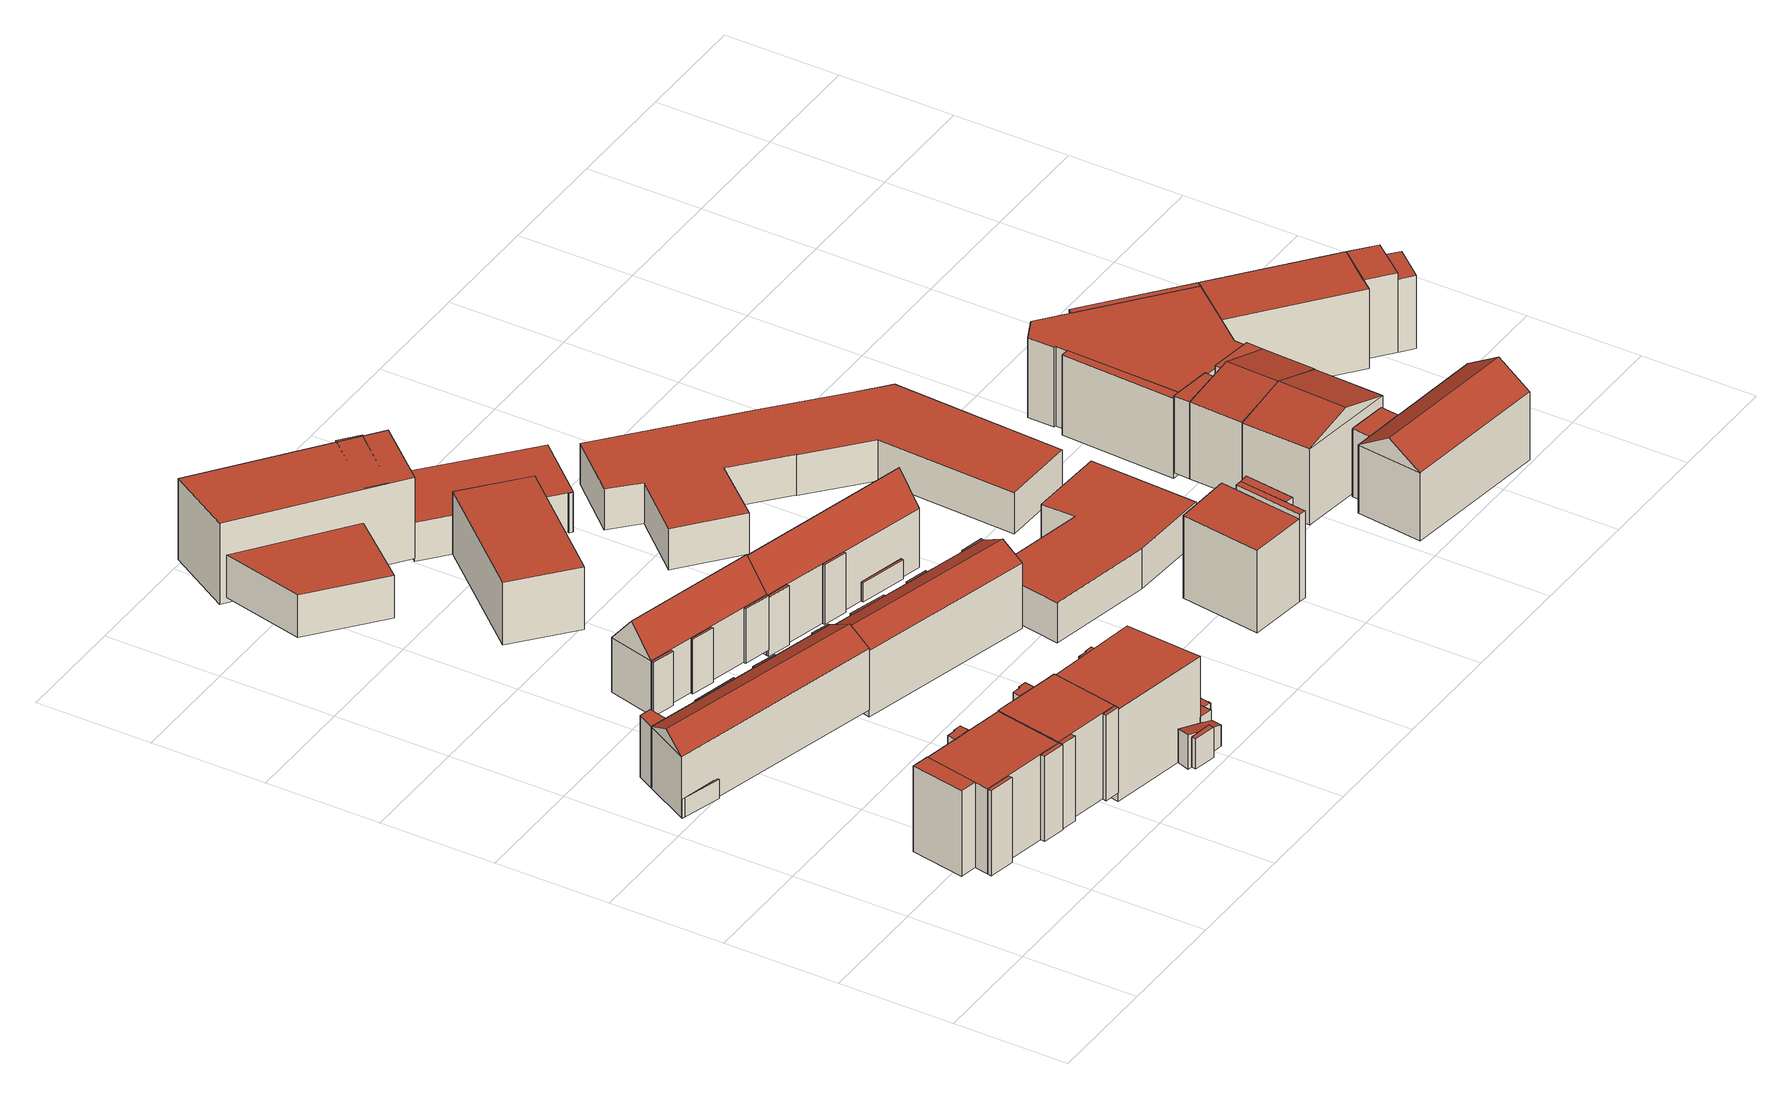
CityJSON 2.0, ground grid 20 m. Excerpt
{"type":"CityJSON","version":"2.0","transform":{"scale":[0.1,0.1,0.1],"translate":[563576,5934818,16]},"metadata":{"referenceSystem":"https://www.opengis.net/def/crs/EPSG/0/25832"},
"CityObjects":{
"building1":{"type":"Building","attributes":{"Geometrietyp2DReferenz":"Polygon","Gemeindeschluessel":"02100110","function":"31001_1010"},"children":["building1-1","building1-2","building1-3","building1-4","building1-5"]},
"building1-1":{"type":"BuildingPart","attributes":{"roofType":"1000","measuredHeight":15.54,"storeysAboveGround":5},"parents":["building1"],"geometry":[{"type":"Solid","lod":"2","boundaries":[[[[0,1,2,3,4,5]],[[6,7,8,9,10,11]],[[10,5,4,11]],[[11,4,3,6]],[[6,3,2,7]],[[7,2,1,8]],[[8,1,0,9]],[[9,0,5,10]]]],"semantics":{"surfaces":[{"type":"GroundSurface"},{"type":"RoofSurface","Flaechengroesse":"4.96193149765017","Flaechenrichtung":"0","Flaechenneigung":"90"},{"type":"WallSurface"}],"values":[[0,1,2,2,2,2,2,2]]}}]},
"building1-2":{"type":"BuildingPart","attributes":{"roofType":"1000","measuredHeight":15.66,"storeysAboveGround":5},"parents":["building1"],"geometry":[{"type":"Solid","lod":"2","boundaries":[[[[12,13,14,15]],[[16,17,18,19]],[[18,15,14,19]],[[19,14,13,16]],[[16,13,12,17]],[[17,12,15,18]]]],"semantics":{"surfaces":[{"type":"GroundSurface"},{"type":"RoofSurface","Flaechengroesse":"30.6377158954502","Flaechenrichtung":"0","Flaechenneigung":"90"},{"type":"WallSurface"}],"values":[[0,1,2,2,2,2]]}}]},
"building1-3":{"type":"BuildingPart","attributes":{"roofType":"1000","measuredHeight":15.54,"storeysAboveGround":5},"parents":["building1"],"geometry":[{"type":"Solid","lod":"2","boundaries":[[[[20,21,22,23]],[[24,25,26,27]],[[26,23,22,27]],[[27,22,21,24]],[[24,21,20,25]],[[25,20,23,26]]]],"semantics":{"surfaces":[{"type":"GroundSurface"},{"type":"RoofSurface","Flaechengroesse":"3.50850969229221","Flaechenrichtung":"0","Flaechenneigung":"90"},{"type":"WallSurface"}],"values":[[0,1,2,2,2,2]]}}]},
"building1-4":{"type":"BuildingPart","attributes":{"roofType":"1000","measuredHeight":15.54,"storeysAboveGround":5},"parents":["building1"],"geometry":[{"type":"Solid","lod":"2","boundaries":[[[[28,29,30,31]],[[32,33,34,35]],[[34,31,30,35]],[[35,30,29,32]],[[32,29,28,33]],[[33,28,31,34]]]],"semantics":{"surfaces":[{"type":"GroundSurface"},{"type":"RoofSurface","Flaechengroesse":"3.09344573976919","Flaechenrichtung":"0","Flaechenneigung":"90"},{"type":"WallSurface"}],"values":[[0,1,2,2,2,2]]}}]},
"building1-5":{"type":"BuildingPart","attributes":{"roofType":"1000","measuredHeight":15.54,"storeysAboveGround":5},"parents":["building1"],"geometry":[{"type":"Solid","lod":"2","boundaries":[[[[14,36,29,22]],[[37,38,27,32]],[[27,22,29,32]],[[32,29,36,37]],[[37,36,14,38]],[[38,14,22,27]]]],"semantics":{"surfaces":[{"type":"GroundSurface"},{"type":"RoofSurface","Flaechengroesse":"193.191210668455","Flaechenrichtung":"0","Flaechenneigung":"90"},{"type":"WallSurface"}],"values":[[0,1,2,2,2,2]]}}]},
"building2":{"type":"Building","attributes":{"Geometrietyp2DReferenz":"Polygon","Gemeindeschluessel":"02100110","function":"31001_1010"},"children":["building2-1","building2-2","building2-3","building2-4","building2-5","building2-6"]},
"building2-1":{"type":"BuildingPart","attributes":{"roofType":"1000","measuredHeight":3.5,"storeysAboveGround":3},"parents":["building2"],"geometry":[{"type":"Solid","lod":"2","boundaries":[[[[39,40,41]],[[42,43,44]],[[43,41,40,44]],[[44,40,39,42]],[[42,39,41,43]]]],"semantics":{"surfaces":[{"type":"GroundSurface"},{"type":"RoofSurface","Flaechengroesse":"1.29834999970484","Flaechenrichtung":"0","Flaechenneigung":"90"},{"type":"WallSurface"}],"values":[[0,1,2,2,2]]}}]},
"building2-2":{"type":"BuildingPart","attributes":{"roofType":"1000","measuredHeight":11.25,"storeysAboveGround":3},"parents":["building2"],"geometry":[{"type":"Solid","lod":"2","boundaries":[[[[45,46,47,48]],[[49,50,51,52]],[[51,48,47,52]],[[52,47,46,49]],[[49,46,45,50]],[[50,45,48,51]]]],"semantics":{"surfaces":[{"type":"GroundSurface"},{"type":"RoofSurface","Flaechengroesse":"1.40118852015456","Flaechenrichtung":"0","Flaechenneigung":"90"},{"type":"WallSurface"}],"values":[[0,1,2,2,2,2]]}}]},
"building2-3":{"type":"BuildingPart","attributes":{"roofType":"1000","measuredHeight":11.25,"storeysAboveGround":3},"parents":["building2"],"geometry":[{"type":"Solid","lod":"2","boundaries":[[[[53,54,55,56]],[[57,58,59,60]],[[59,56,55,60]],[[60,55,54,57]],[[57,54,53,58]],[[58,53,56,59]]]],"semantics":{"surfaces":[{"type":"GroundSurface"},{"type":"RoofSurface","Flaechengroesse":"2.47870754359434","Flaechenrichtung":"0","Flaechenneigung":"90"},{"type":"WallSurface"}],"values":[[0,1,2,2,2,2]]}}]},
"building2-4":{"type":"BuildingPart","attributes":{"roofType":"3100","measuredHeight":13.53,"storeysAboveGround":3},"parents":["building2"],"geometry":[{"type":"Solid","lod":"2","boundaries":[[[[61,62,63,64]],[[65,66,67,68]],[[69,67,66,70]],[[68,67,69]],[[70,66,65]],[[69,64,63,68]],[[68,63,62,65]],[[65,62,61,70]],[[70,61,64,69]]]],"semantics":{"surfaces":[{"type":"GroundSurface"},{"type":"RoofSurface","Flaechengroesse":"184.276514216667","Flaechenrichtung":"14.4710788689456","Flaechenneigung":"61.9603002404814"},{"type":"RoofSurface","Flaechengroesse":"189.457889734841","Flaechenrichtung":"194.298154100714","Flaechenneigung":"61.9510119314033"},{"type":"WallSurface"}],"values":[[0,1,2,3,3,3,3,3,3]]}}]},
"building2-5":{"type":"BuildingPart","attributes":{"roofType":"1000","measuredHeight":11.25,"storeysAboveGround":3},"parents":["building2"],"geometry":[{"type":"Solid","lod":"2","boundaries":[[[[71,72,63,73]],[[74,75,76,68]],[[76,73,63,68]],[[68,63,72,74]],[[74,72,71,75]],[[75,71,73,76]]]],"semantics":{"surfaces":[{"type":"GroundSurface"},{"type":"RoofSurface","Flaechengroesse":"1.1431325004403","Flaechenrichtung":"0","Flaechenneigung":"90"},{"type":"WallSurface"}],"values":[[0,1,2,2,2,2]]}}]},
"building2-6":{"type":"BuildingPart","attributes":{"roofType":"1000","measuredHeight":11.25,"storeysAboveGround":3},"parents":["building2"],"geometry":[{"type":"Solid","lod":"2","boundaries":[[[[77,78,79,62]],[[80,81,65,82]],[[65,62,79,82]],[[82,79,78,80]],[[80,78,77,81]],[[81,77,62,65]]]],"semantics":{"surfaces":[{"type":"GroundSurface"},{"type":"RoofSurface","Flaechengroesse":"8.40783492703201","Flaechenrichtung":"0","Flaechenneigung":"90"},{"type":"WallSurface"}],"values":[[0,1,2,2,2,2]]}}]},
"building3":{"type":"Building","attributes":{"Geometrietyp2DReferenz":"Polygon","Gemeindeschluessel":"02100110","function":"31001_1010"},"children":["building3-1","building3-2","building3-3","building3-4"]},
"building3-1":{"type":"BuildingPart","attributes":{"roofType":"1000","measuredHeight":15.69,"storeysAboveGround":5},"parents":["building3"],"geometry":[{"type":"Solid","lod":"2","boundaries":[[[[83,84,85,86]],[[87,88,89,90]],[[89,86,85,90]],[[90,85,84,87]],[[87,84,83,88]],[[88,83,86,89]]]],"semantics":{"surfaces":[{"type":"GroundSurface"},{"type":"RoofSurface","Flaechengroesse":"2.03864855912373","Flaechenrichtung":"0","Flaechenneigung":"90"},{"type":"WallSurface"}],"values":[[0,1,2,2,2,2]]}}]},
"building3-2":{"type":"BuildingPart","attributes":{"roofType":"1000","measuredHeight":15.69,"storeysAboveGround":5},"parents":["building3"],"geometry":[{"type":"Solid","lod":"2","boundaries":[[[[91,92,85,93]],[[94,95,96,90]],[[96,93,85,90]],[[90,85,92,94]],[[94,92,91,95]],[[95,91,93,96]]]],"semantics":{"surfaces":[{"type":"GroundSurface"},{"type":"RoofSurface","Flaechengroesse":"151.383936898629","Flaechenrichtung":"0","Flaechenneigung":"90"},{"type":"WallSurface"}],"values":[[0,1,2,2,2,2]]}}]},
"building3-3":{"type":"BuildingPart","attributes":{"roofType":"1000","measuredHeight":15.69,"storeysAboveGround":5},"parents":["building3"],"geometry":[{"type":"Solid","lod":"2","boundaries":[[[[97,98,99,100,101,102]],[[103,104,105,106,107,108]],[[107,102,101,108]],[[108,101,100,103]],[[103,100,99,104]],[[104,99,98,105]],[[105,98,97,106]],[[106,97,102,107]]]],"semantics":{"surfaces":[{"type":"GroundSurface"},{"type":"RoofSurface","Flaechengroesse":"5.0701354997315","Flaechenrichtung":"0","Flaechenneigung":"90"},{"type":"WallSurface"}],"values":[[0,1,2,2,2,2,2,2]]}}]},
"building3-4":{"type":"BuildingPart","attributes":{"roofType":"1000","measuredHeight":15.69,"storeysAboveGround":5},"parents":["building3"],"geometry":[{"type":"Solid","lod":"2","boundaries":[[[[109,110,111,92]],[[112,113,94,114]],[[94,92,111,114]],[[114,111,110,112]],[[112,110,109,113]],[[113,109,92,94]]]],"semantics":{"surfaces":[{"type":"GroundSurface"},{"type":"RoofSurface","Flaechengroesse":"2.04005603612505","Flaechenrichtung":"0","Flaechenneigung":"90"},{"type":"WallSurface"}],"values":[[0,1,2,2,2,2]]}}]},
"building4":{"type":"Building","attributes":{"Geometrietyp2DReferenz":"Polygon","Gemeindeschluessel":"02100110","function":"31001_1010"},"children":["building4-1","building4-2","building4-3","building4-4","building4-5","building4-6","building4-7","building4-8"]},
"building4-1":{"type":"BuildingPart","attributes":{"roofType":"1000","measuredHeight":3.56,"storeysAboveGround":5},"parents":["building4"],"geometry":[{"type":"Solid","lod":"2","boundaries":[[[[115,116,117,118]],[[119,120,121,122]],[[121,118,117,122]],[[122,117,116,119]],[[119,116,115,120]],[[120,115,118,121]]]],"semantics":{"surfaces":[{"type":"GroundSurface"},{"type":"RoofSurface","Flaechengroesse":"10.8293239199615","Flaechenrichtung":"0","Flaechenneigung":"90"},{"type":"WallSurface"}],"values":[[0,1,2,2,2,2]]}}]},
"building4-2":{"type":"BuildingPart","attributes":{"roofType":"1000","measuredHeight":15.92,"storeysAboveGround":5},"parents":["building4"],"geometry":[{"type":"Solid","lod":"2","boundaries":[[[[123,124,125,126,127,128]],[[129,130,131,132,133,134]],[[133,128,127,134]],[[134,127,126,129]],[[129,126,125,130]],[[130,125,124,131]],[[131,124,123,132]],[[132,123,128,133]]]],"semantics":{"surfaces":[{"type":"GroundSurface"},{"type":"RoofSurface","Flaechengroesse":"5.0159670008148","Flaechenrichtung":"0","Flaechenneigung":"90"},{"type":"WallSurface"}],"values":[[0,1,2,2,2,2,2,2]]}}]},
"building4-3":{"type":"BuildingPart","attributes":{"roofType":"1000","measuredHeight":5.72,"storeysAboveGround":5},"parents":["building4"],"geometry":[{"type":"Solid","lod":"2","boundaries":[[[[135,117,136,137]],[[138,139,140,141]],[[140,137,136,141]],[[141,136,117,138]],[[138,117,135,139]],[[139,135,137,140]]]],"semantics":{"surfaces":[{"type":"GroundSurface"},{"type":"RoofSurface","Flaechengroesse":"10.1436232634016","Flaechenrichtung":"0","Flaechenneigung":"90"},{"type":"WallSurface"}],"values":[[0,1,2,2,2,2]]}}]},
"building4-4":{"type":"BuildingPart","attributes":{"roofType":"1000","measuredHeight":5.53,"storeysAboveGround":5},"parents":["building4"],"geometry":[{"type":"Solid","lod":"2","boundaries":[[[[142,143,144,145]],[[146,147,148,149]],[[148,145,144,149]],[[149,144,143,146]],[[146,143,142,147]],[[147,142,145,148]]]],"semantics":{"surfaces":[{"type":"GroundSurface"},{"type":"RoofSurface","Flaechengroesse":"3.56631290734665","Flaechenrichtung":"0","Flaechenneigung":"90"},{"type":"WallSurface"}],"values":[[0,1,2,2,2,2]]}}]},
"building4-5":{"type":"BuildingPart","attributes":{"roofType":"1000","measuredHeight":5.72,"storeysAboveGround":5},"parents":["building4"],"geometry":[{"type":"Solid","lod":"2","boundaries":[[[[137,150,151,152]],[[153,140,154,155]],[[154,152,151,155]],[[155,151,150,153]],[[153,150,137,140]],[[140,137,152,154]]]],"semantics":{"surfaces":[{"type":"GroundSurface"},{"type":"RoofSurface","Flaechengroesse":"34.7727976689972","Flaechenrichtung":"0","Flaechenneigung":"90"},{"type":"WallSurface"}],"values":[[0,1,2,2,2,2]]}}]},
"building4-6":{"type":"BuildingPart","attributes":{"roofType":"1000","measuredHeight":16.95,"storeysAboveGround":5},"parents":["building4"],"geometry":[{"type":"Solid","lod":"2","boundaries":[[[[156,157,151,158]],[[159,160,161,162]],[[161,158,151,162]],[[162,151,157,159]],[[159,157,156,160]],[[160,156,158,161]]]],"semantics":{"surfaces":[{"type":"GroundSurface"},{"type":"RoofSurface","Flaechengroesse":"231.563479401961","Flaechenrichtung":"0","Flaechenneigung":"90"},{"type":"WallSurface"}],"values":[[0,1,2,2,2,2]]}}]},
"building4-7":{"type":"BuildingPart","attributes":{"roofType":"2100","measuredHeight":6.31,"storeysAboveGround":5},"parents":["building4"],"geometry":[{"type":"Solid","lod":"2","boundaries":[[[[163,164,150,165]],[[166,167,168,169]],[[168,165,150,169]],[[169,150,164,166]],[[166,164,163,167]],[[167,163,165,168]]]],"semantics":{"surfaces":[{"type":"GroundSurface"},{"type":"RoofSurface","Flaechengroesse":"16.8088238759413","Flaechenrichtung":"97.1453219627308","Flaechenneigung":"72.5846207738036"},{"type":"WallSurface"}],"values":[[0,1,2,2,2,2]]}}]},
"building4-8":{"type":"BuildingPart","attributes":{"roofType":"1000","measuredHeight":3.5,"storeysAboveGround":5},"parents":["building4"],"geometry":[{"type":"Solid","lod":"2","boundaries":[[[[170,171,116,172]],[[173,174,175,176]],[[175,172,116,176]],[[176,116,171,173]],[[173,171,170,174]],[[174,170,172,175]]]],"semantics":{"surfaces":[{"type":"GroundSurface"},{"type":"RoofSurface","Flaechengroesse":"0.130995101103463","Flaechenrichtung":"0","Flaechenneigung":"90"},{"type":"WallSurface"}],"values":[[0,1,2,2,2,2]]}}]},
"building5":{"type":"Building","attributes":{"Geometrietyp2DReferenz":"Polygon","Gemeindeschluessel":"02100110","function":"31001_1010"},"children":["building5-1","building5-2","building5-3","building5-4"]},
"building5-1":{"type":"BuildingPart","attributes":{"roofType":"3100","measuredHeight":15.15,"storeysAboveGround":3},"parents":["building5"],"geometry":[{"type":"Solid","lod":"2","boundaries":[[[[177,178,179,180]],[[181,182,183,184]],[[185,183,182,186]],[[184,183,185]],[[186,182,181]],[[185,180,179,184]],[[184,179,178,181]],[[181,178,177,186]],[[186,177,180,185]]]],"semantics":{"surfaces":[{"type":"GroundSurface"},{"type":"RoofSurface","Flaechengroesse":"161.837018050874","Flaechenrichtung":"194.294478049992","Flaechenneigung":"39.7529993780368"},{"type":"RoofSurface","Flaechengroesse":"161.986962249857","Flaechenrichtung":"14.2649308966345","Flaechenneigung":"39.7528680561555"},{"type":"WallSurface"}],"values":[[0,1,2,3,3,3,3,3,3]]}}]},
"building5-2":{"type":"BuildingPart","attributes":{"roofType":"1000","measuredHeight":10.02,"storeysAboveGround":3},"parents":["building5"],"geometry":[{"type":"Solid","lod":"2","boundaries":[[[[187,188,179,189]],[[190,191,192,184]],[[192,189,179,184]],[[184,179,188,190]],[[190,188,187,191]],[[191,187,189,192]]]],"semantics":{"surfaces":[{"type":"GroundSurface"},{"type":"RoofSurface","Flaechengroesse":"1.80513723044348","Flaechenrichtung":"0","Flaechenneigung":"90"},{"type":"WallSurface"}],"values":[[0,1,2,2,2,2]]}}]},
"building5-3":{"type":"BuildingPart","attributes":{"roofType":"1000","measuredHeight":10.02,"storeysAboveGround":3},"parents":["building5"],"geometry":[{"type":"Solid","lod":"2","boundaries":[[[[193,194,195,178]],[[196,197,181,198]],[[181,178,195,198]],[[198,195,194,196]],[[196,194,193,197]],[[197,193,178,181]]]],"semantics":{"surfaces":[{"type":"GroundSurface"},{"type":"RoofSurface","Flaechengroesse":"2.09475038323091","Flaechenrichtung":"0","Flaechenneigung":"90"},{"type":"WallSurface"}],"values":[[0,1,2,2,2,2]]}}]},
"building5-4":{"type":"BuildingPart","attributes":{"roofType":"1000","measuredHeight":10.02,"storeysAboveGround":3},"parents":["building5"],"geometry":[{"type":"Solid","lod":"2","boundaries":[[[[199,200,201,202]],[[203,204,205,206]],[[205,202,201,206]],[[206,201,200,203]],[[203,200,199,204]],[[204,199,202,205]]]],"semantics":{"surfaces":[{"type":"GroundSurface"},{"type":"RoofSurface","Flaechengroesse":"1.93029767182167","Flaechenrichtung":"0","Flaechenneigung":"90"},{"type":"WallSurface"}],"values":[[0,1,2,2,2,2]]}}]},
"building6":{"type":"Building","attributes":{"Geometrietyp2DReferenz":"Polygon","Gemeindeschluessel":"02100110","function":"31001_2010","roofType":"1000","measuredHeight":7.8,"storeysAboveGround":2},"geometry":[{"type":"Solid","lod":"2","boundaries":[[[[207,208,209,210]],[[211,212,213,214]],[[213,210,209,214]],[[214,209,208,211]],[[211,208,207,212]],[[212,207,210,213]]]],"semantics":{"surfaces":[{"type":"GroundSurface"},{"type":"RoofSurface","Flaechengroesse":"265.258056516032","Flaechenrichtung":"0","Flaechenneigung":"90"},{"type":"WallSurface"}],"values":[[0,1,2,2,2,2]]}}]},
"building7":{"type":"Building","attributes":{"Geometrietyp2DReferenz":"Polygon","Gemeindeschluessel":"02100110","function":"31001_1010"},"children":["building7-1","building7-2","building7-3","building7-4"]},
"building7-1":{"type":"BuildingPart","attributes":{"roofType":"1000","measuredHeight":12.14,"storeysAboveGround":3},"parents":["building7"],"geometry":[{"type":"Solid","lod":"2","boundaries":[[[[215,216,217,218]],[[219,220,221,222]],[[221,218,217,222]],[[222,217,216,219]],[[219,216,215,220]],[[220,215,218,221]]]],"semantics":{"surfaces":[{"type":"GroundSurface"},{"type":"RoofSurface","Flaechengroesse":"1.37630685534566","Flaechenrichtung":"0","Flaechenneigung":"90"},{"type":"WallSurface"}],"values":[[0,1,2,2,2,2]]}}]},
"building7-2":{"type":"BuildingPart","attributes":{"roofType":"3100","measuredHeight":14.41,"storeysAboveGround":3},"parents":["building7"],"geometry":[{"type":"Solid","lod":"2","boundaries":[[[[223,224,225,226]],[[227,228,229,230]],[[231,229,228,232]],[[230,229,231]],[[232,228,227]],[[231,226,225,230]],[[230,225,224,227]],[[227,224,223,232]],[[232,223,226,231]]]],"semantics":{"surfaces":[{"type":"GroundSurface"},{"type":"RoofSurface","Flaechengroesse":"153.68996292119","Flaechenrichtung":"194.376887855119","Flaechenneigung":"61.5589013560119"},{"type":"RoofSurface","Flaechengroesse":"153.592453792454","Flaechenrichtung":"14.4857678017275","Flaechenneigung":"61.5588293409121"},{"type":"WallSurface"}],"values":[[0,1,2,3,3,3,3,3,3]]}}]},
"building7-3":{"type":"BuildingPart","attributes":{"roofType":"1000","measuredHeight":12.14,"storeysAboveGround":3},"parents":["building7"],"geometry":[{"type":"Solid","lod":"2","boundaries":[[[[233,234,223,235]],[[236,237,238,232]],[[238,235,223,232]],[[232,223,234,236]],[[236,234,233,237]],[[237,233,235,238]]]],"semantics":{"surfaces":[{"type":"GroundSurface"},{"type":"RoofSurface","Flaechengroesse":"1.47601026537412","Flaechenrichtung":"0","Flaechenneigung":"90"},{"type":"WallSurface"}],"values":[[0,1,2,2,2,2]]}}]},
"building7-4":{"type":"BuildingPart","attributes":{"roofType":"1000","measuredHeight":12.14,"storeysAboveGround":3},"parents":["building7"],"geometry":[{"type":"Solid","lod":"2","boundaries":[[[[239,240,241,242]],[[243,244,245,246]],[[245,242,241,246]],[[246,241,240,243]],[[243,240,239,244]],[[244,239,242,245]]]],"semantics":{"surfaces":[{"type":"GroundSurface"},{"type":"RoofSurface","Flaechengroesse":"2.36676181728156","Flaechenrichtung":"0","Flaechenneigung":"90"},{"type":"WallSurface"}],"values":[[0,1,2,2,2,2]]}}]},
"building8":{"type":"Building","attributes":{"Geometrietyp2DReferenz":"Polygon","Gemeindeschluessel":"02100110","function":"31001_2010","roofType":"1000","measuredHeight":14.86,"storeysAboveGround":5},"address":[{"country":"Germany","locality":"Hamburg","thoroughfareNumber":"52","thoroughfareName":"Stresemannstraße","postcode":"22769"}],"geometry":[{"type":"Solid","lod":"2","boundaries":[[[[247,248,249,250]],[[251,252,253,254]],[[253,250,249,254]],[[254,249,248,251]],[[251,248,247,252]],[[252,247,250,253]]]],"semantics":{"surfaces":[{"type":"GroundSurface"},{"type":"RoofSurface","Flaechengroesse":"420.388945979073","Flaechenrichtung":"0","Flaechenneigung":"90"},{"type":"WallSurface"}],"values":[[0,1,2,2,2,2]]}}]},
"building9":{"type":"Building","attributes":{"Geometrietyp2DReferenz":"Polygon","Gemeindeschluessel":"02100110","function":"51009_1610","roofType":"1000","measuredHeight":14.56},"geometry":[{"type":"Solid","lod":"2","boundaries":[[[[255,256,257,258]],[[259,260,261,262]],[[261,258,257,262]],[[262,257,256,259]],[[259,256,255,260]],[[260,255,258,261]]]],"semantics":{"surfaces":[{"type":"GroundSurface"},{"type":"RoofSurface","Flaechengroesse":"53.3972259930072","Flaechenrichtung":"0","Flaechenneigung":"90"},{"type":"WallSurface"}],"values":[[0,1,2,2,2,2]]}}]},
"building10":{"type":"Building","attributes":{"Geometrietyp2DReferenz":"Polygon","Gemeindeschluessel":"02100110","function":"31001_2100"},"children":["building10-1","building10-2","building10-3"]},
"building10-1":{"type":"BuildingPart","attributes":{"roofType":"1000","measuredHeight":11.49,"storeysAboveGround":3},"parents":["building10"],"geometry":[{"type":"Solid","lod":"2","boundaries":[[[[263,264,265,266]],[[267,268,269,270]],[[269,266,265,270]],[[270,265,264,267]],[[267,264,263,268]],[[268,263,266,269]]]],"semantics":{"surfaces":[{"type":"GroundSurface"},{"type":"RoofSurface","Flaechengroesse":"314.082962342263","Flaechenrichtung":"0","Flaechenneigung":"90"},{"type":"WallSurface"}],"values":[[0,1,2,2,2,2]]}}]},
"building10-2":{"type":"BuildingPart","attributes":{"roofType":"1000","measuredHeight":7.2,"storeysAboveGround":3},"parents":["building10"],"geometry":[{"type":"Solid","lod":"2","boundaries":[[[[271,272,273,274]],[[275,276,277,278]],[[277,274,273,278]],[[278,273,272,275]],[[275,272,271,276]],[[276,271,274,277]]]],"semantics":{"surfaces":[{"type":"GroundSurface"},{"type":"RoofSurface","Flaechengroesse":"0.157538977610347","Flaechenrichtung":"0","Flaechenneigung":"90"},{"type":"WallSurface"}],"values":[[0,1,2,2,2,2]]}}]},
"building10-3":{"type":"BuildingPart","attributes":{"roofType":"1000","measuredHeight":7.2,"storeysAboveGround":3},"parents":["building10"],"geometry":[{"type":"Solid","lod":"2","boundaries":[[[[279,280,274,281]],[[282,283,284,277]],[[284,281,274,277]],[[277,274,280,282]],[[282,280,279,283]],[[283,279,281,284]]]],"semantics":{"surfaces":[{"type":"GroundSurface"},{"type":"RoofSurface","Flaechengroesse":"318.121453031978","Flaechenrichtung":"0","Flaechenneigung":"90"},{"type":"WallSurface"}],"values":[[0,1,2,2,2,2]]}}]},
"building11":{"type":"Building","attributes":{"Geometrietyp2DReferenz":"Polygon","Gemeindeschluessel":"02100110","function":"31001_1010"},"children":["building11-1","building11-2","building11-3","building11-4"]},
"building11-1":{"type":"BuildingPart","attributes":{"roofType":"1000","measuredHeight":10.9,"storeysAboveGround":3},"parents":["building11"],"geometry":[{"type":"Solid","lod":"2","boundaries":[[[[285,286,287,288]],[[289,290,291,292]],[[291,288,287,292]],[[292,287,286,289]],[[289,286,285,290]],[[290,285,288,291]]]],"semantics":{"surfaces":[{"type":"GroundSurface"},{"type":"RoofSurface","Flaechengroesse":"2.02095797305168","Flaechenrichtung":"0","Flaechenneigung":"90"},{"type":"WallSurface"}],"values":[[0,1,2,2,2,2]]}}]},
"building11-2":{"type":"BuildingPart","attributes":{"roofType":"1000","measuredHeight":3.5,"storeysAboveGround":3},"parents":["building11"],"geometry":[{"type":"Solid","lod":"2","boundaries":[[[[293,294,295,296]],[[297,298,299,300]],[[299,296,295,300]],[[300,295,294,297]],[[297,294,293,298]],[[298,293,296,299]]]],"semantics":{"surfaces":[{"type":"GroundSurface"},{"type":"RoofSurface","Flaechengroesse":"3.83652200184844","Flaechenrichtung":"0","Flaechenneigung":"90"},{"type":"WallSurface"}],"values":[[0,1,2,2,2,2]]}}]},
"building11-3":{"type":"BuildingPart","attributes":{"roofType":"1000","measuredHeight":10.9,"storeysAboveGround":3},"parents":["building11"],"geometry":[{"type":"Solid","lod":"2","boundaries":[[[[301,302,303,304]],[[305,306,307,308]],[[307,304,303,308]],[[308,303,302,305]],[[305,302,301,306]],[[306,301,304,307]]]],"semantics":{"surfaces":[{"type":"GroundSurface"},{"type":"RoofSurface","Flaechengroesse":"2.02326037676265","Flaechenrichtung":"0","Flaechenneigung":"90"},{"type":"WallSurface"}],"values":[[0,1,2,2,2,2]]}}]},
"building11-4":{"type":"BuildingPart","attributes":{"roofType":"3100","measuredHeight":16.25,"storeysAboveGround":3},"parents":["building11"],"geometry":[{"type":"Solid","lod":"2","boundaries":[[[[309,310,303,311]],[[312,313,314,308]],[[315,314,313,316]],[[308,314,315]],[[316,313,312]],[[315,311,303,308]],[[308,303,310,312]],[[312,310,309,316]],[[316,309,311,315]]]],"semantics":{"surfaces":[{"type":"GroundSurface"},{"type":"RoofSurface","Flaechengroesse":"219.43720226984","Flaechenrichtung":"194.286963744451","Flaechenneigung":"38.5775319380077"},{"type":"RoofSurface","Flaechengroesse":"219.380445002172","Flaechenrichtung":"14.2615771511579","Flaechenneigung":"38.5775594730434"},{"type":"WallSurface"}],"values":[[0,1,2,3,3,3,3,3,3]]}}]},
"building12":{"type":"Building","attributes":{"Geometrietyp2DReferenz":"Polygon","Gemeindeschluessel":"02100110","function":"31001_2100","roofType":"1000","measuredHeight":7.35,"storeysAboveGround":2},"address":[{"country":"Germany","locality":"Hamburg","thoroughfareNumber":"87","thoroughfareName":"Lerchenstraße","postcode":"22767"}],"geometry":[{"type":"Solid","lod":"2","boundaries":[[[[317,318,319,320,321,322,323]],[[324,325,326,327,328,329,330]],[[329,323,322,330]],[[330,322,321,324]],[[324,321,320,325]],[[325,320,319,326]],[[326,319,318,327]],[[327,318,317,328]],[[328,317,323,329]]]],"semantics":{"surfaces":[{"type":"GroundSurface"},{"type":"RoofSurface","Flaechengroesse":"500.074103500622","Flaechenrichtung":"0","Flaechenneigung":"90"},{"type":"WallSurface"}],"values":[[0,1,2,2,2,2,2,2,2]]}}]},
"building13":{"type":"Building","attributes":{"Geometrietyp2DReferenz":"Polygon","Gemeindeschluessel":"02100110","function":"31001_1010"},"children":["building13-1","building13-2","building13-3"]},
"building13-1":{"type":"BuildingPart","attributes":{"roofType":"1000","measuredHeight":15.96,"storeysAboveGround":5},"parents":["building13"],"geometry":[{"type":"Solid","lod":"2","boundaries":[[[[331,332,333,334]],[[335,336,337,338]],[[337,334,333,338]],[[338,333,332,335]],[[335,332,331,336]],[[336,331,334,337]]]],"semantics":{"surfaces":[{"type":"GroundSurface"},{"type":"RoofSurface","Flaechengroesse":"15.1389333425015","Flaechenrichtung":"0","Flaechenneigung":"90"},{"type":"WallSurface"}],"values":[[0,1,2,2,2,2]]}}]},
"building13-2":{"type":"BuildingPart","attributes":{"roofType":"1000","measuredHeight":15.15,"storeysAboveGround":5},"parents":["building13"],"geometry":[{"type":"Solid","lod":"2","boundaries":[[[[339,340,341,331]],[[342,343,344,345]],[[344,331,341,345]],[[345,341,340,342]],[[342,340,339,343]],[[343,339,331,344]]]],"semantics":{"surfaces":[{"type":"GroundSurface"},{"type":"RoofSurface","Flaechengroesse":"148.745515534089","Flaechenrichtung":"0","Flaechenneigung":"90"},{"type":"WallSurface"}],"values":[[0,1,2,2,2,2]]}}]},
"building13-3":{"type":"BuildingPart","attributes":{"roofType":"1000","measuredHeight":15.96,"storeysAboveGround":5},"parents":["building13"],"geometry":[{"type":"Solid","lod":"2","boundaries":[[[[346,347,333,348]],[[349,350,351,338]],[[351,348,333,338]],[[338,333,347,349]],[[349,347,346,350]],[[350,346,348,351]]]],"semantics":{"surfaces":[{"type":"GroundSurface"},{"type":"RoofSurface","Flaechengroesse":"13.3563561290139","Flaechenrichtung":"0","Flaechenneigung":"90"},{"type":"WallSurface"}],"values":[[0,1,2,2,2,2]]}}]},
"building14":{"type":"Building","attributes":{"Geometrietyp2DReferenz":"Polygon","Gemeindeschluessel":"02100110","function":"31001_2100","roofType":"1000","measuredHeight":7.49,"storeysAboveGround":2},"address":[{"country":"Germany","locality":"Hamburg","thoroughfareNumber":"40","thoroughfareName":"Stresemannstraße","postcode":"22769"}],"geometry":[{"type":"Solid","lod":"2","boundaries":[[[[352,353,354,355,356,357,358,359,360,361,362,363,364,365]],[[366,367,368,369,370,371,372,373,374,375,376,377,378,379]],[[378,365,364,379]],[[379,364,363,366]],[[366,363,362,367]],[[367,362,361,368]],[[368,361,360,369]],[[369,360,359,370]],[[370,359,358,371]],[[371,358,357,372]],[[372,357,356,373]],[[373,356,355,374]],[[374,355,354,375]],[[375,354,353,376]],[[376,353,352,377]],[[377,352,365,378]]]],"semantics":{"surfaces":[{"type":"GroundSurface"},{"type":"RoofSurface","Flaechengroesse":"1103.43007550376","Flaechenrichtung":"0","Flaechenneigung":"90"},{"type":"WallSurface"}],"values":[[0,1,2,2,2,2,2,2,2,2,2,2,2,2,2,2]]}}]},
"building15":{"type":"Building","attributes":{"Geometrietyp2DReferenz":"Polygon","Gemeindeschluessel":"02100110","function":"31001_1010","roofType":"3100","measuredHeight":16.71,"storeysAboveGround":4},"address":[{"country":"Germany","locality":"Hamburg","thoroughfareNumber":"76","thoroughfareName":"Lerchenstraße","postcode":"22767"}],"geometry":[{"type":"Solid","lod":"2","boundaries":[[[[380,381,382,383]],[[384,385,386,387]],[[388,386,385,389]],[[387,386,388]],[[389,385,384]],[[388,383,382,387]],[[387,382,381,384]],[[384,381,380,389]],[[389,380,383,388]]]],"semantics":{"surfaces":[{"type":"GroundSurface"},{"type":"RoofSurface","Flaechengroesse":"112.047694451186","Flaechenrichtung":"92.9021478232521","Flaechenneigung":"72.3759615503331"},{"type":"RoofSurface","Flaechengroesse":"111.77390993794","Flaechenrichtung":"272.812478901838","Flaechenneigung":"72.3739011310937"},{"type":"WallSurface"}],"values":[[0,1,2,3,3,3,3,3,3]]}}]},
"building16":{"type":"Building","attributes":{"Geometrietyp2DReferenz":"Polygon","Gemeindeschluessel":"02100110","function":"31001_1010"},"children":["building16-1","building16-2","building16-3"]},
"building16-1":{"type":"BuildingPart","attributes":{"roofType":"1000","measuredHeight":14.09,"storeysAboveGround":4},"parents":["building16"],"geometry":[{"type":"Solid","lod":"2","boundaries":[[[[390,391,392,393]],[[394,395,396,397]],[[396,393,392,397]],[[397,392,391,394]],[[394,391,390,395]],[[395,390,393,396]]]],"semantics":{"surfaces":[{"type":"GroundSurface"},{"type":"RoofSurface","Flaechengroesse":"21.7510337435832","Flaechenrichtung":"0","Flaechenneigung":"90"},{"type":"WallSurface"}],"values":[[0,1,2,2,2,2]]}}]},
"building16-2":{"type":"BuildingPart","attributes":{"roofType":"1000","measuredHeight":14.09,"storeysAboveGround":4},"parents":["building16"],"geometry":[{"type":"Solid","lod":"2","boundaries":[[[[398,399,400,401]],[[402,403,404,405]],[[404,401,400,405]],[[405,400,399,402]],[[402,399,398,403]],[[403,398,401,404]]]],"semantics":{"surfaces":[{"type":"GroundSurface"},{"type":"RoofSurface","Flaechengroesse":"22.2948510327316","Flaechenrichtung":"0","Flaechenneigung":"90"},{"type":"WallSurface"}],"values":[[0,1,2,2,2,2]]}}]},
"building16-3":{"type":"BuildingPart","attributes":{"roofType":"3100","measuredHeight":16.79,"storeysAboveGround":4},"parents":["building16"],"geometry":[{"type":"Solid","lod":"2","boundaries":[[[[406,407,390,399]],[[408,409,410,395]],[[402,410,409,411]],[[395,410,402]],[[411,409,408]],[[402,399,390,395]],[[395,390,407,408]],[[408,407,406,411]],[[411,406,399,402]]]],"semantics":{"surfaces":[{"type":"GroundSurface"},{"type":"RoofSurface","Flaechengroesse":"85.4642149472954","Flaechenrichtung":"272.755212707724","Flaechenneigung":"72.8688142824213"},{"type":"RoofSurface","Flaechengroesse":"85.1080382770749","Flaechenrichtung":"92.7401434841603","Flaechenneigung":"72.8684578988817"},{"type":"WallSurface"}],"values":[[0,1,2,3,3,3,3,3,3]]}}]},
"building17":{"type":"Building","attributes":{"Geometrietyp2DReferenz":"Polygon","Gemeindeschluessel":"02100110","function":"31001_1010"},"children":["building17-1","building17-2"]},
"building17-1":{"type":"BuildingPart","attributes":{"roofType":"3100","measuredHeight":16.36,"storeysAboveGround":4},"parents":["building17"],"geometry":[{"type":"Solid","lod":"2","boundaries":[[[[412,413,414,415]],[[416,417,418,419]],[[420,418,417,421]],[[419,418,420]],[[421,417,416]],[[420,415,414,419]],[[419,414,413,416]],[[416,413,412,421]],[[421,412,415,420]]]],"semantics":{"surfaces":[{"type":"GroundSurface"},{"type":"RoofSurface","Flaechengroesse":"187.163721656089","Flaechenrichtung":"7.1392078551345","Flaechenneigung":"56.559116748497"},{"type":"RoofSurface","Flaechengroesse":"187.144965906033","Flaechenrichtung":"187.264000625571","Flaechenneigung":"56.5593597157949"},{"type":"WallSurface"}],"values":[[0,1,2,3,3,3,3,3,3]]}}]},
"building17-2":{"type":"BuildingPart","attributes":{"roofType":"1000","measuredHeight":12.47,"storeysAboveGround":4},"parents":["building17"],"geometry":[{"type":"Solid","lod":"2","boundaries":[[[[422,423,424,425]],[[426,427,428,429]],[[428,425,424,429]],[[429,424,423,426]],[[426,423,422,427]],[[427,422,425,428]]]],"semantics":{"surfaces":[{"type":"GroundSurface"},{"type":"RoofSurface","Flaechengroesse":"23.3412694183992","Flaechenrichtung":"0","Flaechenneigung":"90"},{"type":"WallSurface"}],"values":[[0,1,2,2,2,2]]}}]},
"building18":{"type":"Building","attributes":{"name":"Polizei","Geometrietyp2DReferenz":"Polygon","Gemeindeschluessel":"02100110","function":"31001_3070"},"children":["building18-1","building18-2","building18-3","building18-4","building18-5","building18-6"]},
"building18-1":{"type":"BuildingPart","attributes":{"roofType":"1000","measuredHeight":14.6,"storeysAboveGround":4},"parents":["building18"],"geometry":[{"type":"Solid","lod":"2","boundaries":[[[[430,431,432,433,434,435,436,437]],[[438,439,440,441,442,443,444,445]],[[444,437,436,445]],[[445,436,435,438]],[[438,435,434,439]],[[439,434,433,440]],[[440,433,432,441]],[[441,432,431,442]],[[442,431,430,443]],[[443,430,437,444]]]],"semantics":{"surfaces":[{"type":"GroundSurface"},{"type":"RoofSurface","Flaechengroesse":"492.087309309044","Flaechenrichtung":"0","Flaechenneigung":"90"},{"type":"WallSurface"}],"values":[[0,1,2,2,2,2,2,2,2,2]]}}]},
"building18-2":{"type":"BuildingPart","attributes":{"roofType":"1000","measuredHeight":14.56,"storeysAboveGround":4},"parents":["building18"],"geometry":[{"type":"Solid","lod":"2","boundaries":[[[[446,447,448,449]],[[450,451,452,453]],[[452,449,448,453]],[[453,448,447,450]],[[450,447,446,451]],[[451,446,449,452]]]],"semantics":{"surfaces":[{"type":"GroundSurface"},{"type":"RoofSurface","Flaechengroesse":"41.5822682037976","Flaechenrichtung":"0","Flaechenneigung":"90"},{"type":"WallSurface"}],"values":[[0,1,2,2,2,2]]}}]},
"building18-3":{"type":"BuildingPart","attributes":{"roofType":"1000","measuredHeight":14.71,"storeysAboveGround":4},"parents":["building18"],"geometry":[{"type":"Solid","lod":"2","boundaries":[[[[454,455,456,435]],[[457,458,459,460]],[[459,435,456,460]],[[460,456,455,457]],[[457,455,454,458]],[[458,454,435,459]]]],"semantics":{"surfaces":[{"type":"GroundSurface"},{"type":"RoofSurface","Flaechengroesse":"32.638070776844","Flaechenrichtung":"0","Flaechenneigung":"90"},{"type":"WallSurface"}],"values":[[0,1,2,2,2,2]]}}]},
"building18-4":{"type":"BuildingPart","attributes":{"roofType":"1000","measuredHeight":14.6,"storeysAboveGround":4},"parents":["building18"],"geometry":[{"type":"Solid","lod":"2","boundaries":[[[[461,462,432,463]],[[464,465,466,441]],[[466,463,432,441]],[[441,432,462,464]],[[464,462,461,465]],[[465,461,463,466]]]],"semantics":{"surfaces":[{"type":"GroundSurface"},{"type":"RoofSurface","Flaechengroesse":"20.9064862759039","Flaechenrichtung":"0","Flaechenneigung":"90"},{"type":"WallSurface"}],"values":[[0,1,2,2,2,2]]}}]},
"building18-5":{"type":"BuildingPart","attributes":{"roofType":"1000","measuredHeight":13.43,"storeysAboveGround":4},"parents":["building18"],"geometry":[{"type":"Solid","lod":"2","boundaries":[[[[467,468,447,469]],[[470,471,472,473]],[[472,469,447,473]],[[473,447,468,470]],[[470,468,467,471]],[[471,467,469,472]]]],"semantics":{"surfaces":[{"type":"GroundSurface"},{"type":"RoofSurface","Flaechengroesse":"19.73763111673","Flaechenrichtung":"0","Flaechenneigung":"90"},{"type":"WallSurface"}],"values":[[0,1,2,2,2,2]]}}]},
"building18-6":{"type":"BuildingPart","attributes":{"roofType":"1000","measuredHeight":14.6,"storeysAboveGround":4},"parents":["building18"],"geometry":[{"type":"Solid","lod":"2","boundaries":[[[[449,474,475,462]],[[476,452,464,477]],[[464,462,475,477]],[[477,475,474,476]],[[476,474,449,452]],[[452,449,462,464]]]],"semantics":{"surfaces":[{"type":"GroundSurface"},{"type":"RoofSurface","Flaechengroesse":"238.943352830511","Flaechenrichtung":"0","Flaechenneigung":"90"},{"type":"WallSurface"}],"values":[[0,1,2,2,2,2]]}}]}
},
"vertices":[
[206,240,36],[209,255,36],[225,252,36],[225,254,36],[240,252,36],[237,235,36],[225,254,192],[225,252,192],[209,255,192],[206,240,192],[237,235,192],[240,252,192],
[96,163,36],[114,258,36],[145,252,36],[126,157,36],[114,258,193],[96,163,193],[126,157,193],[145,252,193],
[166,117,36],[120,126,36],[122,133,36],[167,124,36],[120,126,192],[166,117,192],[167,124,192],[122,133,192],
[238,111,36],[278,103,36],[277,95,36],[237,103,36],[278,103,192],[238,111,192],[237,103,192],[277,95,192],
[301,222,36],[301,222,192],[145,252,192],
[80,576,37],[7,597,37],[81,580,37],[80,576,72],[81,580,72],[7,597,72],
[261,626,37],[305,614,37],[304,611,37],[261,623,37],[305,614,150],[261,626,150],[261,623,150],[304,611,150],
[142,656,37],[222,636,37],[222,633,37],[141,653,37],[222,636,150],[142,656,150],[141,653,150],[222,633,150],
[8,598,37],[51,677,37],[413,583,37],[391,501,37],[51,677,150],[29,638,173],[402,542,173],[413,583,150],[391,501,150],[8,598,150],
[380,595,37],[413,586,37],[379,592,37],[413,586,150],[380,595,150],[379,592,150],
[67,706,37],[88,701,37],[80,669,37],[88,701,150],[67,706,150],[80,669,150],
[304,90,37],[277,95,37],[278,103,37],[305,98,37],[277,95,194],[304,90,194],[305,98,194],[278,103,194],
[424,198,37],[401,79,37],[301,222,37],[401,79,194],[424,198,194],[301,222,194],
[349,213,37],[352,227,37],[368,224,37],[368,227,37],[383,224,37],[380,207,37],[368,227,194],[368,224,194],[352,227,194],[349,213,194],[380,207,194],[383,224,194],
[399,72,37],[373,77,37],[374,84,37],[373,77,194],[399,72,194],[374,84,194],
[650,94,22],[643,58,22],[614,64,22],[621,100,22],[643,58,58],[650,94,58],[621,100,58],[614,64,58],
[494,185,22],[497,199,22],[513,196,22],[513,198,22],[528,196,22],[524,178,22],[513,198,181],[513,196,181],[497,199,181],[494,185,181],[524,178,181],[528,196,181],
[633,157,22],[607,65,22],[619,160,22],[614,64,79],[633,157,79],[619,160,79],[607,65,79],
[569,7,22],[530,15,22],[531,23,22],[571,17,22],[530,15,77],[569,7,77],[571,17,77],[531,23,77],
[603,32,22],[579,37,22],[590,166,22],[603,32,79],[590,166,79],[579,37,79],
[424,198,22],[590,171,22],[399,72,22],[590,171,191],[424,198,191],[399,72,191],[579,37,191],
[523,24,22],[530,46,22],[600,13,22],[530,46,84],[523,24,85],[600,13,61],[603,32,61],
[646,63,22],[645,58,22],[644,64,22],[645,58,57],[646,63,57],[644,64,57],[643,58,57],
[468,795,37],[446,713,37],[211,773,37],[232,855,37],[446,713,137],[457,754,189],[222,814,189],[211,773,137],[232,855,137],[468,795,137],
[249,758,37],[210,768,37],[250,763,37],[210,768,137],[249,758,137],[250,763,137],
[445,709,37],[398,721,37],[399,725,37],[398,721,137],[445,709,137],[399,725,137],
[331,737,37],[290,748,37],[291,752,37],[332,742,37],[290,748,137],[331,737,137],[332,742,137],[291,752,137],
[138,1472,42],[316,1340,42],[222,1228,42],[104,1326,42],[316,1340,120],[138,1472,120],[104,1326,120],[222,1228,120],
[572,545,24],[612,535,24],[611,532,24],[571,542,24],[612,535,145],[572,545,145],[571,542,145],[611,532,145],
[724,502,24],[703,422,24],[391,501,24],[413,583,24],[703,422,145],[713,462,168],[402,542,168],[391,501,145],[413,583,145],[724,502,145],
[684,516,24],[725,506,24],[683,513,24],[725,506,145],[684,516,145],[683,513,145],
[459,575,24],[526,557,24],[525,554,24],[458,571,24],[526,557,145],[459,575,145],[458,571,145],[525,554,145],
[464,1384,32],[380,1287,32],[129,1477,32],[196,1589,32],[380,1287,181],[464,1384,181],[196,1589,181],[129,1477,181],
[316,1340,35],[401,1438,35],[433,1411,35],[348,1314,35],[401,1438,181],[316,1340,181],[348,1314,181],[433,1411,181],
[361,980,27],[264,1064,27],[425,1248,27],[523,1164,27],[264,1064,142],[361,980,142],[523,1164,142],[425,1248,142],
[567,1123,27],[562,1127,27],[563,1129,27],[569,1124,27],[562,1127,99],[567,1123,99],[569,1124,99],[563,1129,99],
[464,1384,27],[653,1219,27],[380,1287,27],[653,1219,99],[464,1384,99],[380,1287,99],
[602,669,25],[559,680,25],[560,684,25],[603,673,25],[559,680,134],[602,669,134],[603,673,134],[560,684,134],
[721,643,25],[720,639,25],[638,660,25],[639,664,25],[720,639,60],[721,643,60],[639,664,60],[638,660,60],
[486,698,25],[445,709,25],[446,713,25],[488,703,25],[445,709,134],[486,698,134],[488,703,134],[446,713,134],
[779,716,25],[757,634,25],[468,795,25],[757,634,134],[768,675,187],[457,754,187],[468,795,134],[779,716,134],
[909,453,18],[910,513,18],[1044,506,18],[1034,317,18],[889,325,18],[705,362,18],[729,490,18],[889,325,92],[1034,317,92],[1044,506,92],[910,513,92],[909,453,92],[729,490,92],[705,362,92],
[981,104,20],[997,225,20],[1009,224,20],[993,102,20],[997,225,180],[981,104,180],[993,102,180],[1009,224,180],
[879,117,20],[899,258,20],[1000,252,20],[899,258,172],[879,117,172],[981,104,172],[1000,252,172],
[1013,136,20],[998,138,20],[1025,224,20],[998,138,180],[1013,136,180],[1025,224,180],
[608,1094,16],[691,1185,16],[899,1005,16],[1015,902,16],[1063,860,16],[1047,558,16],[915,563,16],[927,808,16],[832,892,16],[833,893,16],[747,969,16],[667,876,16],[570,958,16],[653,1051,16],[667,876,91],[747,969,91],[833,893,91],[832,892,91],[927,808,91],[915,563,91],[1047,558,91],[1063,860,91],[1015,902,91],[899,1005,91],[691,1185,91],[608,1094,91],[653,1051,91],[570,958,91],
[1165,315,19],[1339,293,19],[1333,171,19],[1159,194,19],[1339,293,158],[1252,304,186],[1246,182,186],[1333,171,158],[1159,194,158],[1165,315,158],
[1169,409,18],[1171,438,18],[1246,428,18],[1242,399,18],[1171,438,159],[1169,409,159],[1242,399,159],[1246,428,159],
[1345,415,18],[1343,386,18],[1266,396,18],[1270,425,18],[1343,386,159],[1345,415,159],[1270,425,159],[1266,396,159],
[1339,293,18],[1165,315,18],[1165,315,159],[1252,304,185],[1256,397,185],[1339,293,159],
[1214,34,14],[1229,151,14],[1492,118,14],[1477,1,14],[1229,151,139],[1221,92,178],[1484,59,178],[1492,118,139],[1477,1,139],[1214,34,139],
[1256,147,14],[1260,180,14],[1329,171,14],[1325,139,14],[1260,180,139],[1256,147,139],[1325,139,139],[1329,171,139],
[1193,706,7],[1232,724,7],[1440,553,7],[1346,438,7],[1345,415,7],[1188,436,7],[1196,659,7],[1192,659,7],[1188,436,153],[1345,415,153],[1346,438,153],[1440,553,153],[1232,724,153],[1193,706,153],[1192,659,153],[1196,659,153],
[1669,378,7],[1621,318,7],[1579,353,7],[1628,412,7],[1621,318,153],[1669,378,153],[1628,412,153],[1579,353,153],
[1171,438,7],[1181,639,7],[1195,638,7],[1181,639,154],[1171,438,154],[1188,436,154],[1195,638,154],
[1288,691,7],[1446,561,7],[1281,683,7],[1446,561,153],[1288,691,153],[1281,683,153],
[1686,350,7],[1644,299,7],[1663,369,7],[1644,299,141],[1686,350,141],[1663,369,141],[1621,318,141],
[1563,333,7],[1382,482,7],[1563,333,153],[1382,482,153]
]}
